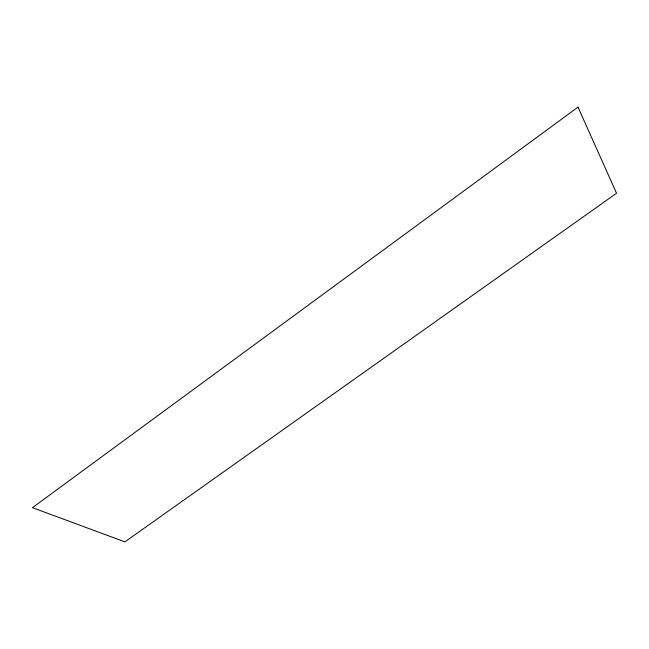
<?xml version="1.0" encoding="UTF-8"?>
<svg xmlns="http://www.w3.org/2000/svg" width="649" height="649" viewBox="0 0 649 649"><rect width="100%" height="100%" fill="white"/><g stroke="black" fill="none" stroke-linecap="round" stroke-linejoin="round"><path stroke-width="0.97" d="M578.008 107.134L32.45 507.672L124.9 541.866L616.55 193.24L578.008 107.134"/></g></svg>
